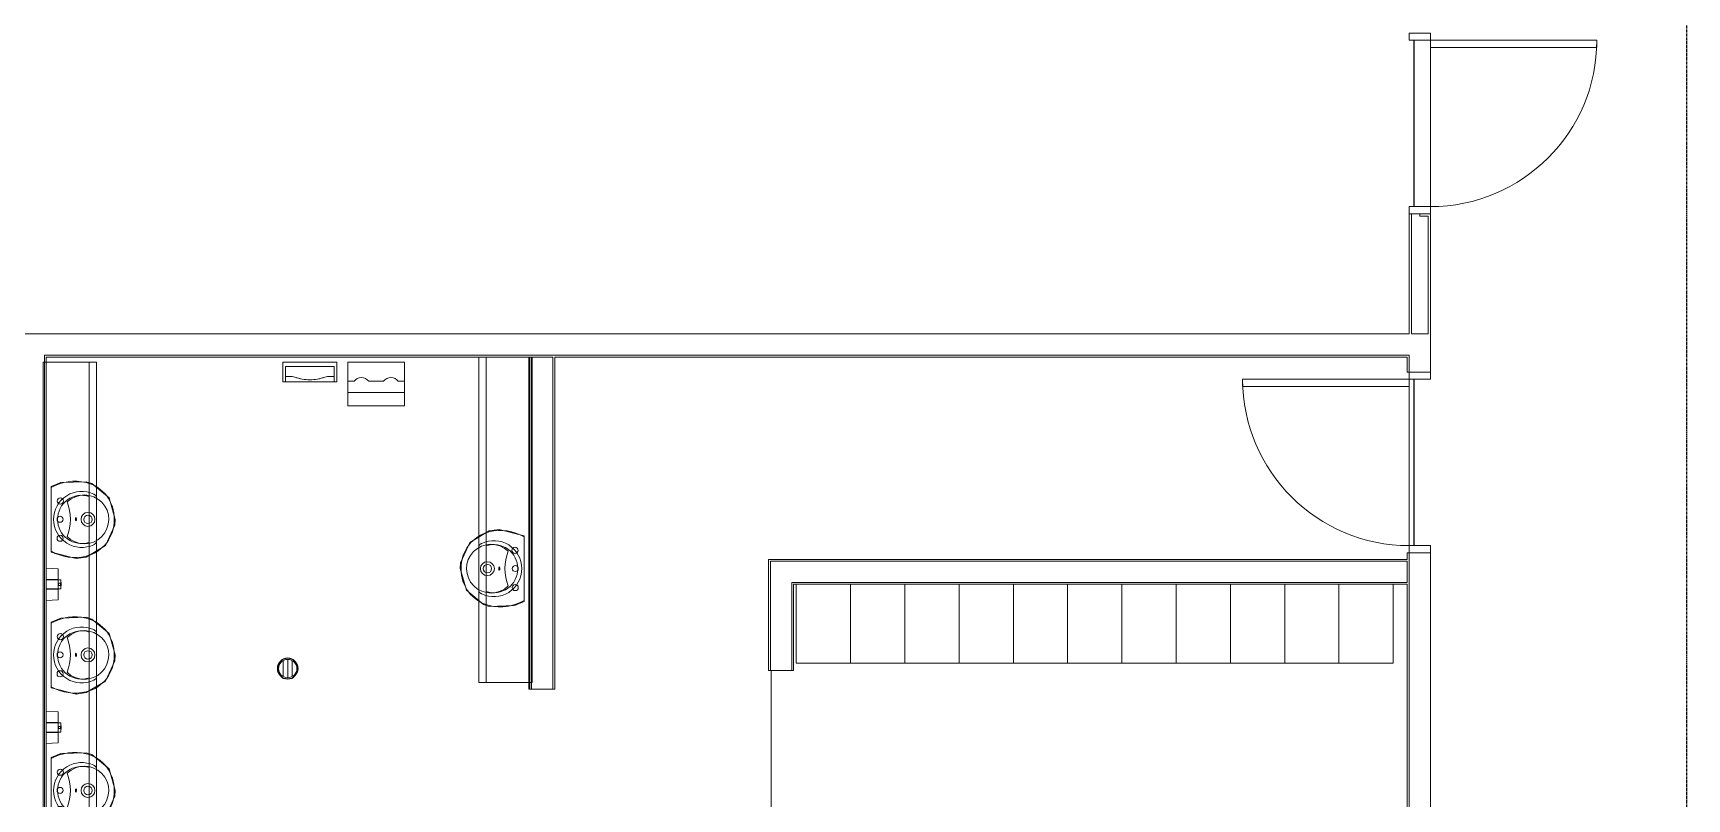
# Model space of a CAD drawing. Header units: millimetres. Extents: x -677815 to 476396, y -125373 to 39000.
# Drawn here: x 251845 to 260988, y 4534 to 8770 of the extents above; entities that cross this region are included whole.
import ezdxf

# ---------------------------------------------------------------- set-up
doc = ezdxf.new("R2010")
doc.units = ezdxf.units.MM
doc.linetypes.add('Xref building Toll$0$Grid Line', pattern=[22.225, 12.7, -3.175, 3.175, -3.175])
for name, color, linetype, lineweight in [('AM_BOR', 4, 'Continuous', 25), ('Xref building Toll$0$A-AREA', 32, 'Continuous', 18), ('Xref building Toll$0$A-DOOR', 31, 'Continuous', 9), ('Xref building Toll$0$A-DOOR-HDLN', 31, 'Continuous', 9), ('Xref building Toll$0$A-FLOR', 192, 'Continuous', 25), ('Xref building Toll$0$A-GENM', 13, 'Continuous', 9), ('Xref building Toll$0$A-WALL', 113, 'Continuous', 9), ('Xref building Toll$0$E-ELEC-EQPM', 71, 'Continuous', 9), ('Xref building Toll$0$I-FURN', 30, 'Continuous', 9), ('Xref building Toll$0$P-SANR-FIXT', 6, 'Continuous', 9), ('Xref building Toll$0$Q-CASE', 31, 'Continuous', 9)]:
    doc.layers.add(name, color=color, linetype=linetype, lineweight=lineweight)
doc.layers.add('Xref building Toll$0$S-GRID', color=8, linetype='Continuous')

# ---------------------------------------------------------------- blocks, each defined once
blk = doc.blocks.new('Xref building Toll$0$Toll Grids')
at = {"layer": 'Xref building Toll$0$S-GRID', "linetype": 'Xref building Toll$0$Grid Line'}
blk.add_line((260988, -125373.3), (260988, 36031.5), dxfattribs=at)
blk = doc.blocks.new('Xref building Toll$0$_SBA 1SWING SPDoor 01a - 920W x 2700H OD-2133376-MASTER GROUND FLOOR')
at = {"layer": 'Xref building Toll$0$A-DOOR'}
for p, q in [((-500, -59), (-500, 59)), ((-460, 59), (-500, 59)), ((-500, 59), (-500, 59)), ((-460, 59), (-500, 59)), ((-500, 59), (-500, -59)), ((-460, 59), (-460, 59)), ((-460, 59), (-460, -59)), ((-460, -59), (-460, 59)), ((460, 59), (500, 59)), ((460, -59), (460, 59)), ((460, 59), (460, 59)), ((500, 59), (460, 59)), ((460, 59), (460, -59)), ((500, 59), (500, -59)), ((500, 59), (500, 59)), ((500, -59), (500, 59)), ((-500, -59), (-500, -59)), ((-500, -59), (-460, -59)), ((-500, -59), (-460, -59)), ((-460, -59), (-460, -59)), ((420, -59), (420, -979)), ((460, -59), (420, -59)), ((460, -979), (460, -59)), ((500, -59), (460, -59)), ((460, -59), (460, -59)), ((460, -59), (500, -59)), ((500, -59), (500, -59)), ((460, -979), (420, -979))]:
    blk.add_line(p, q, dxfattribs=at)
blk.add_arc((460, -59), 920, 180, 270, dxfattribs=at)
at = {"layer": 'Xref building Toll$0$A-DOOR-HDLN'}
blk.add_line((-460, -59), (460, -59), dxfattribs=at)
blk = doc.blocks.new('Xref building Toll$0$_SBA 1SWING SPDoor 01a - 920W x 2700H AD-2133379-MASTER GROUND FLOOR')
at = {"layer": 'Xref building Toll$0$A-DOOR'}
for p, q in [((460, 979), (420, 979)), ((420, 59), (420, 979)), ((460, 979), (460, 59)), ((-500, 59), (-500, 59)), ((-500, 59), (-500, -59)), ((-500, 59), (-460, 59)), ((-500, 59), (-460, 59)), ((-500, -59), (-500, 59)), ((-460, -59), (-460, 59)), ((-460, 59), (-460, 59)), ((-460, 59), (-460, -59)), ((460, 59), (420, 59)), ((460, 59), (460, -59)), ((500, 59), (460, 59)), ((460, 59), (460, 59)), ((460, 59), (500, 59)), ((460, -59), (460, 59)), ((500, -59), (500, 59)), ((500, 59), (500, 59)), ((500, 59), (500, -59)), ((-460, -59), (-500, -59)), ((-500, -59), (-500, -59)), ((-460, -59), (-500, -59)), ((-460, -59), (-460, -59)), ((460, -59), (500, -59)), ((460, -59), (460, -59)), ((500, -59), (460, -59)), ((500, -59), (500, -59))]:
    blk.add_line(p, q, dxfattribs=at)
blk.add_arc((460, 59), 920, 90, 180, dxfattribs=at)
at = {"layer": 'Xref building Toll$0$A-DOOR-HDLN'}
blk.add_line((-460, 59), (460, 59), dxfattribs=at)
blk = doc.blocks.new('Xref building Toll$0$Basins w Vanity Unit _UK_ - Basins w Vanity Unit _UK_-935614-MASTER GROUND FLOOR')
at = {"layer": 'Xref building Toll$0$I-FURN'}
for p, q in [((156.4, 393.6), (156.4, 393.6)), ((906.4, 393.6), (906.4, 393.6)), ((1656.4, 393.6), (1656.4, 393.6)), ((31.9, 295), (-713.6, 295)), ((-713.6, 280), (-713.6, 295)), ((-713.6, 295), (-713.6, 295)), ((-713.6, 295), (-713.6, 255)), ((2356.4, 295), (-713.6, 295)), ((-713.6, 20), (-713.6, 280)), ((781.9, 295), (280.8, 295)), ((1531.9, 295), (1030.8, 295)), ((2356.4, 295), (1780.8, 295)), ((2356.4, 255), (2356.4, 295)), ((2356.4, 295), (2356.4, 295)), ((2356.4, 295), (2356.4, 280)), ((2356.4, 280), (2356.4, 20)), ((-713.6, 255), (-713.6, 255)), ((-713.6, 255), (-713.6, 0)), ((2356.4, 255), (-713.6, 255)), ((29.5, 255), (-713.6, 255)), ((779.5, 255), (283.2, 255)), ((1529.5, 255), (1033.2, 255)), ((2356.4, 255), (1783.2, 255)), ((2356.4, 0), (2356.4, 255)), ((2356.4, 255), (2356.4, 255)), ((-713.6, 0), (-713.6, 20)), ((-22.7, 45), (-25.6, 45)), ((-21.2, 45), (-20.2, 45)), ((-20.2, 45), (-20.2, 45)), ((332.9, 45), (332.9, 45)), ((332.9, 45), (333.9, 45)), ((338.3, 45), (335.5, 45)), ((727.3, 45), (724.4, 45)), ((728.8, 45), (729.8, 45)), ((729.8, 45), (729.8, 45)), ((1082.9, 45), (1082.9, 45)), ((1082.9, 45), (1083.9, 45)), ((1088.3, 45), (1085.5, 45)), ((1477.3, 45), (1474.4, 45)), ((1478.8, 45), (1479.8, 45)), ((1479.8, 45), (1479.8, 45)), ((1832.9, 45), (1832.9, 45)), ((1832.9, 45), (1833.9, 45)), ((1838.3, 45), (1835.5, 45)), ((2356.4, 20), (2356.4, 0)), ((-713.6, 0), (-713.6, 0)), ((-713.6, 0), (2356.4, 0)), ((-713.6, 0), (2356.4, 0)), ((2356.4, 0), (2356.4, 0))]:
    blk.add_line(p, q, dxfattribs=at)
at = {"layer": 'Xref building Toll$0$I-FURN', "flags": 128}
for points in [[(156.4, 398.4), (36.9, 364.8), (-42.3, 269.3), (-52, 239.2)], [(364.8, 239.2), (300.9, 345.7), (187.9, 396.9), (156.4, 398.4)], [(156.4, 395.8), (156.4, 397), (156.4, 398.3)], [(906.4, 398.4), (786.9, 364.8), (707.7, 269.3), (698, 239.2)], [(1114.8, 239.2), (1050.9, 345.7), (937.9, 396.9), (906.4, 398.4)], [(906.4, 395.8), (906.4, 397), (906.4, 398.3)], [(1656.4, 398.4), (1536.9, 364.8), (1457.7, 269.3), (1448, 239.2)], [(1864.8, 239.2), (1800.9, 345.7), (1687.9, 396.9), (1656.4, 398.4)], [(1656.4, 395.8), (1656.4, 397), (1656.4, 398.3)], [(-52, 239.2), (-48.1, 97.7), (-25.7, 45)], [(338.5, 45), (372.3, 182.5), (364.8, 239.2)], [(698, 239.2), (701.9, 97.7), (724.3, 45)], [(1088.5, 45), (1122.3, 182.5), (1114.8, 239.2)], [(1448, 239.2), (1451.9, 97.7), (1474.3, 45)], [(1838.5, 45), (1872.3, 182.5), (1864.8, 239.2)]]:
    blk.add_lwpolyline(points, dxfattribs=at)
at = {"layer": 'Xref building Toll$0$I-FURN'}
for centre, radius, start, end in [((150.5, 190.1), 203.5, 88.34422, 166.36495), ((150.5, 190.1), 203.5, 88.34422, 166.36495), ((162.2, 190.1), 203.5, 13.63505, 91.65578), ((162.2, 190.1), 203.5, 13.63505, 91.65578), ((900.5, 190.1), 203.5, 88.34422, 166.36495), ((900.5, 190.1), 203.5, 88.34422, 166.36495), ((912.2, 190.1), 203.5, 13.63505, 91.65578), ((912.2, 190.1), 203.5, 13.63505, 91.65578), ((1650.5, 190.1), 203.5, 88.34422, 166.36495), ((1650.5, 190.1), 203.5, 88.34422, 166.36495), ((1662.2, 190.1), 203.5, 13.63505, 91.65578), ((1662.2, 190.1), 203.5, 13.63505, 91.65578), ((156.4, 213.6), 155, 154.62112, 270), ((156.4, 213.6), 155, 270, 25.37888), ((906.4, 213.6), 155, 154.62112, 270), ((906.4, 213.6), 155, 270, 25.37888), ((1656.4, 213.6), 155, 154.62112, 270), ((1656.4, 213.6), 155, 270, 25.37888), ((209.7, 175.8), 264.4, 166.36495, 209.63505), ((209.7, 175.8), 264.4, 166.36495, 209.63505), ((156.4, 213.6), 133.4, 161.90831, 270), ((156.4, 213.6), 133.4, 270, 18.09169), ((103, 175.8), 264.4, 330.36495, 13.63505), ((103, 175.8), 264.4, 330.36495, 13.63505), ((959.7, 175.8), 264.4, 166.36495, 209.63505), ((959.7, 175.8), 264.4, 166.36495, 209.63505), ((906.4, 213.6), 133.4, 161.90831, 270), ((906.4, 213.6), 133.4, 270, 18.09169), ((853, 175.8), 264.4, 330.36495, 13.63505), ((853, 175.8), 264.4, 330.36495, 13.63505), ((1709.7, 175.8), 264.4, 166.36495, 209.63505), ((1709.7, 175.8), 264.4, 166.36495, 209.63505), ((1656.4, 213.6), 133.4, 161.90831, 270), ((1656.4, 213.6), 133.4, 270, 18.09169), ((1603, 175.8), 264.4, 330.36495, 13.63505), ((1603, 175.8), 264.4, 330.36495, 13.63505)]:
    blk.add_arc(centre, radius, start, end, dxfattribs=at)
for points, knots in [([(156.4, 398.3), (156.4, 398.4), (156.4, 398.5), (156.4, 397.7), (156.4, 396.5), (156.4, 395.3), (156.4, 394.7), (156.4, 394.4)], [-1, -1, -1, -1, -0.75, -0.5, -0.25, -0.125, 0, 0, 0, 0]), ([(156.4, 393.6), (156.4, 393.7), (156.4, 394.1), (156.4, 394.7), (156.4, 395.4), (156.4, 395.7), (156.4, 395.8)], [-1, -1, -1, -1, -0.833333, -0.666667, -0.333333, 0, 0, 0, 0]), ([(906.4, 398.3), (906.4, 398.4), (906.4, 398.5), (906.4, 397.7), (906.4, 396.5), (906.4, 395.3), (906.4, 394.7), (906.4, 394.4)], [-1, -1, -1, -1, -0.75, -0.5, -0.25, -0.125, 0, 0, 0, 0]), ([(906.4, 393.6), (906.4, 393.7), (906.4, 394.1), (906.4, 394.7), (906.4, 395.4), (906.4, 395.7), (906.4, 395.8)], [-1, -1, -1, -1, -0.833333, -0.666667, -0.333333, 0, 0, 0, 0]), ([(1656.4, 398.3), (1656.4, 398.4), (1656.4, 398.5), (1656.4, 397.7), (1656.4, 396.5), (1656.4, 395.3), (1656.4, 394.7), (1656.4, 394.4)], [-1, -1, -1, -1, -0.75, -0.5, -0.25, -0.125, 0, 0, 0, 0]), ([(1656.4, 393.6), (1656.4, 393.7), (1656.4, 394.1), (1656.4, 394.7), (1656.4, 395.4), (1656.4, 395.7), (1656.4, 395.8)], [-1, -1, -1, -1, -0.833333, -0.666667, -0.333333, 0, 0, 0, 0]), ([(16.3, 280), (16.9, 281.2), (18.2, 283.6), (20, 286.3), (21.5, 288.2), (22.7, 289.5), (23.9, 290.7), (25.1, 291.8), (26.3, 292.8), (27.5, 293.5), (28.6, 294.2), (30.2, 294.8), (31.2, 295), (31.9, 295)], [0, 0, 0, 0, 0.142857, 0.285714, 0.357143, 0.428571, 0.5, 0.571429, 0.642857, 0.714286, 0.785714, 0.857143, 1, 1, 1, 1]), ([(31.9, 295), (35, 295), (42, 295), (54.5, 295), (68.9, 295), (90, 295), (113.4, 295), (137.8, 295), (150.2, 295), (156.4, 295)], [0, 0, 0, 0, 0.125, 0.25, 0.375, 0.5, 0.75, 0.875, 1, 1, 1, 1]), ([(156.4, 295), (162.6, 295), (174.9, 295), (199.3, 295), (222.7, 295), (243.9, 295), (258.2, 295), (270.8, 295), (277.7, 295), (280.8, 295)], [0, 0, 0, 0, 0.125, 0.25, 0.5, 0.625, 0.75, 0.875, 1, 1, 1, 1]), ([(280.8, 295), (281.5, 295), (282.6, 294.8), (284.1, 294.2), (285.3, 293.5), (286.5, 292.8), (287.7, 291.8), (288.9, 290.7), (290, 289.5), (291.2, 288.2), (292.4, 286.8), (293.5, 285.2), (294.9, 283), (295.8, 281.2), (296.4, 280)], [0, 0, 0, 0, 0.142857, 0.214286, 0.285714, 0.357143, 0.428571, 0.5, 0.571429, 0.642857, 0.714286, 0.785714, 0.857143, 1, 1, 1, 1]), ([(766.3, 280), (766.9, 281.2), (768.2, 283.6), (770, 286.3), (771.5, 288.2), (772.7, 289.5), (773.9, 290.7), (775.1, 291.8), (776.3, 292.8), (777.5, 293.5), (778.6, 294.2), (780.2, 294.8), (781.2, 295), (781.9, 295)], [0, 0, 0, 0, 0.142857, 0.285714, 0.357143, 0.428571, 0.5, 0.571429, 0.642857, 0.714286, 0.785714, 0.857143, 1, 1, 1, 1]), ([(781.9, 295), (785, 295), (792, 295), (804.5, 295), (818.9, 295), (840, 295), (863.4, 295), (887.8, 295), (900.2, 295), (906.4, 295)], [0, 0, 0, 0, 0.125, 0.25, 0.375, 0.5, 0.75, 0.875, 1, 1, 1, 1]), ([(906.4, 295), (912.6, 295), (924.9, 295), (949.3, 295), (972.7, 295), (993.9, 295), (1008.2, 295), (1020.8, 295), (1027.7, 295), (1030.8, 295)], [0, 0, 0, 0, 0.125, 0.25, 0.5, 0.625, 0.75, 0.875, 1, 1, 1, 1]), ([(1030.8, 295), (1031.5, 295), (1032.6, 294.8), (1034.1, 294.2), (1035.3, 293.5), (1036.5, 292.8), (1037.7, 291.8), (1038.9, 290.7), (1040, 289.5), (1041.2, 288.2), (1042.4, 286.8), (1043.5, 285.2), (1044.9, 283), (1045.8, 281.2), (1046.4, 280)], [0, 0, 0, 0, 0.142857, 0.214286, 0.285714, 0.357143, 0.428571, 0.5, 0.571429, 0.642857, 0.714286, 0.785714, 0.857143, 1, 1, 1, 1]), ([(1516.3, 280), (1516.9, 281.2), (1518.2, 283.6), (1520, 286.3), (1521.5, 288.2), (1522.7, 289.5), (1523.9, 290.7), (1525.1, 291.8), (1526.3, 292.8), (1527.5, 293.5), (1528.6, 294.2), (1530.2, 294.8), (1531.2, 295), (1531.9, 295)], [0, 0, 0, 0, 0.142857, 0.285714, 0.357143, 0.428571, 0.5, 0.571429, 0.642857, 0.714286, 0.785714, 0.857143, 1, 1, 1, 1]), ([(1531.9, 295), (1535, 295), (1542, 295), (1554.5, 295), (1568.9, 295), (1590, 295), (1613.4, 295), (1637.8, 295), (1650.2, 295), (1656.4, 295)], [0, 0, 0, 0, 0.125, 0.25, 0.375, 0.5, 0.75, 0.875, 1, 1, 1, 1]), ([(1656.4, 295), (1662.6, 295), (1674.9, 295), (1699.3, 295), (1722.7, 295), (1743.9, 295), (1758.2, 295), (1770.8, 295), (1777.7, 295), (1780.8, 295)], [0, 0, 0, 0, 0.125, 0.25, 0.5, 0.625, 0.75, 0.875, 1, 1, 1, 1]), ([(1780.8, 295), (1781.5, 295), (1782.6, 294.8), (1784.1, 294.2), (1785.3, 293.5), (1786.5, 292.8), (1787.7, 291.8), (1788.9, 290.7), (1790, 289.5), (1791.2, 288.2), (1792.4, 286.8), (1793.5, 285.2), (1794.9, 283), (1795.8, 281.2), (1796.4, 280)], [0, 0, 0, 0, 0.142857, 0.214286, 0.285714, 0.357143, 0.428571, 0.5, 0.571429, 0.642857, 0.714286, 0.785714, 0.857143, 1, 1, 1, 1]), ([(29.5, 255), (32.8, 255), (39.6, 255), (54.8, 255), (73.5, 255), (95.7, 255), (115.5, 255), (136.1, 255), (149.6, 255), (156.4, 255)], [-1, -1, -1, -1, -0.892857, -0.785714, -0.571429, -0.428571, -0.285714, -0.142857, 0, 0, 0, 0]), ([(156.4, 255), (161.4, 255), (169, 255), (179.2, 255), (186.9, 255), (194.6, 255), (204.6, 255), (218.7, 255), (236, 255), (253.6, 255), (269.6, 255), (278.9, 255), (283.2, 255)], [-1, -1, -1, -1, -0.892857, -0.839286, -0.785714, -0.732143, -0.678571, -0.571429, -0.428571, -0.285714, -0.142857, 0, 0, 0, 0]), ([(779.5, 255), (782.8, 255), (789.6, 255), (804.8, 255), (823.5, 255), (845.7, 255), (865.5, 255), (886.1, 255), (899.6, 255), (906.4, 255)], [-1, -1, -1, -1, -0.892857, -0.785714, -0.571429, -0.428571, -0.285714, -0.142857, 0, 0, 0, 0]), ([(906.4, 255), (911.4, 255), (919, 255), (929.2, 255), (936.9, 255), (944.6, 255), (954.6, 255), (968.7, 255), (986, 255), (1003.6, 255), (1019.6, 255), (1028.9, 255), (1033.2, 255)], [-1, -1, -1, -1, -0.892857, -0.839286, -0.785714, -0.732143, -0.678571, -0.571429, -0.428571, -0.285714, -0.142857, 0, 0, 0, 0]), ([(1529.5, 255), (1532.8, 255), (1539.6, 255), (1554.8, 255), (1573.5, 255), (1595.7, 255), (1615.5, 255), (1636.1, 255), (1649.6, 255), (1656.4, 255)], [-1, -1, -1, -1, -0.892857, -0.785714, -0.571429, -0.428571, -0.285714, -0.142857, 0, 0, 0, 0]), ([(1656.4, 255), (1661.4, 255), (1669, 255), (1679.2, 255), (1686.9, 255), (1694.6, 255), (1704.6, 255), (1718.7, 255), (1736, 255), (1753.6, 255), (1769.6, 255), (1778.9, 255), (1783.2, 255)], [-1, -1, -1, -1, -0.892857, -0.839286, -0.785714, -0.732143, -0.678571, -0.571429, -0.428571, -0.285714, -0.142857, 0, 0, 0, 0]), ([(-25.6, 45), (-25.7, 45), (-25.8, 45), (-25.7, 45), (-25.5, 45), (-25.2, 45), (-24.7, 45), (-23.9, 45), (-22.8, 45), (-21.8, 45), (-21.2, 45)], [-1, -1, -1, -1, -0.875, -0.75, -0.6875, -0.625, -0.5, -0.375, -0.25, 0, 0, 0, 0]), ([(-20.2, 45), (-20.5, 45), (-21.1, 45), (-21.7, 45), (-22.2, 45), (-22.5, 45), (-22.7, 45), (-22.7, 45)], [-1, -1, -1, -1, -0.666667, -0.5, -0.333333, -0.166667, 0, 0, 0, 0]), ([(335.5, 45), (335.4, 45), (335.3, 45), (334.9, 45), (334.5, 45), (333.8, 45), (333.3, 45), (332.9, 45)], [-1, -1, -1, -1, -0.833333, -0.666667, -0.5, -0.333333, 0, 0, 0, 0]), ([(333.9, 45), (334.5, 45), (335.5, 45), (336.7, 45), (337.4, 45), (337.9, 45), (338.2, 45), (338.4, 45), (338.5, 45), (338.4, 45), (338.3, 45)], [-1, -1, -1, -1, -0.75, -0.625, -0.5, -0.375, -0.3125, -0.25, -0.125, 0, 0, 0, 0]), ([(724.4, 45), (724.3, 45), (724.2, 45), (724.3, 45), (724.5, 45), (724.8, 45), (725.3, 45), (726.1, 45), (727.2, 45), (728.2, 45), (728.8, 45)], [-1, -1, -1, -1, -0.875, -0.75, -0.6875, -0.625, -0.5, -0.375, -0.25, 0, 0, 0, 0]), ([(729.8, 45), (729.5, 45), (728.9, 45), (728.3, 45), (727.8, 45), (727.5, 45), (727.3, 45), (727.3, 45)], [-1, -1, -1, -1, -0.666667, -0.5, -0.333333, -0.166667, 0, 0, 0, 0]), ([(1085.5, 45), (1085.4, 45), (1085.3, 45), (1084.9, 45), (1084.5, 45), (1083.8, 45), (1083.3, 45), (1082.9, 45)], [-1, -1, -1, -1, -0.833333, -0.666667, -0.5, -0.333333, 0, 0, 0, 0]), ([(1083.9, 45), (1084.5, 45), (1085.5, 45), (1086.7, 45), (1087.4, 45), (1087.9, 45), (1088.2, 45), (1088.4, 45), (1088.5, 45), (1088.4, 45), (1088.3, 45)], [-1, -1, -1, -1, -0.75, -0.625, -0.5, -0.375, -0.3125, -0.25, -0.125, 0, 0, 0, 0]), ([(1474.4, 45), (1474.3, 45), (1474.2, 45), (1474.3, 45), (1474.5, 45), (1474.8, 45), (1475.3, 45), (1476.1, 45), (1477.2, 45), (1478.2, 45), (1478.8, 45)], [-1, -1, -1, -1, -0.875, -0.75, -0.6875, -0.625, -0.5, -0.375, -0.25, 0, 0, 0, 0]), ([(1479.8, 45), (1479.5, 45), (1478.9, 45), (1478.3, 45), (1477.8, 45), (1477.5, 45), (1477.3, 45), (1477.3, 45)], [-1, -1, -1, -1, -0.666667, -0.5, -0.333333, -0.166667, 0, 0, 0, 0]), ([(1835.5, 45), (1835.4, 45), (1835.3, 45), (1834.9, 45), (1834.5, 45), (1833.8, 45), (1833.3, 45), (1832.9, 45)], [-1, -1, -1, -1, -0.833333, -0.666667, -0.5, -0.333333, 0, 0, 0, 0]), ([(1833.9, 45), (1834.5, 45), (1835.5, 45), (1836.7, 45), (1837.4, 45), (1837.9, 45), (1838.2, 45), (1838.4, 45), (1838.5, 45), (1838.4, 45), (1838.3, 45)], [-1, -1, -1, -1, -0.75, -0.625, -0.5, -0.375, -0.3125, -0.25, -0.125, 0, 0, 0, 0])]:
    blk.add_open_spline(points, degree=3, knots=knots, dxfattribs=at)
at = {"layer": 'Xref building Toll$0$P-SANR-FIXT'}
for p, q in [((338.4, 45), (-22.7, 45)), ((1088.4, 45), (727.3, 45)), ((1838.4, 45), (1477.3, 45))]:
    blk.add_line(p, q, dxfattribs=at)
for centre, radius, start, end in [((156.4, 228.6), 135, 314.94439, 224.53709), ((156.4, 248.6), 38.6, 0, 180), ((906.4, 228.6), 135, 314.94439, 224.53709), ((906.4, 248.6), 38.6, 0, 180), ((1656.4, 228.6), 135, 314.94439, 224.53709), ((1656.4, 248.6), 38.6, 0, 180), ((156.4, 248.6), 38.6, 180, 0), ((156.4, 248.6), 23.5, 0, 180), ((156.4, 248.6), 23.5, 180, 0), ((906.4, 248.6), 38.6, 180, 0), ((906.4, 248.6), 23.5, 0, 180), ((906.4, 248.6), 23.5, 180, 0), ((1656.4, 248.6), 38.6, 180, 0), ((1656.4, 248.6), 23.5, 0, 180), ((1656.4, 248.6), 23.5, 180, 0), ((55.1, 95.7), 17, 0, 180), ((55.1, 95.7), 17, 180, 0), ((154.8, -115.3), 266.6, 68.68012, 110.80136), ((155.6, 94.2), 16.8, 90, 270), ((155.6, 94.2), 16.8, 270, 90), ((260.7, 94.7), 17, 0, 180), ((260.7, 94.7), 17, 180, 0), ((805.1, 95.7), 17, 0, 180), ((805.1, 95.7), 17, 180, 0), ((904.8, -115.3), 266.6, 68.68012, 110.80136), ((905.6, 94.2), 16.8, 90, 270), ((905.6, 94.2), 16.8, 270, 90), ((1010.7, 94.7), 17, 0, 180), ((1010.7, 94.7), 17, 180, 0), ((1555.1, 95.7), 17, 0, 180), ((1555.1, 95.7), 17, 180, 0), ((1654.8, -115.3), 266.6, 68.68012, 110.80136), ((1655.6, 94.2), 16.8, 90, 270), ((1655.6, 94.2), 16.8, 270, 90), ((1760.7, 94.7), 17, 0, 180), ((1760.7, 94.7), 17, 180, 0)]:
    blk.add_arc(centre, radius, start, end, dxfattribs=at)
for centre, start_param, end_param in [((155.9, 182.4), 0, 3.141593), ((905.9, 182.4), 0, 3.141593), ((1655.9, 182.4), 0, 3.141593), ((155.9, 182.4), 3.141593, 6.283185), ((905.9, 182.4), 3.141593, 6.283185), ((1655.9, 182.4), 3.141593, 6.283185)]:
    blk.add_ellipse(centre, major_axis=(9.08, 0), ratio=0.332108, start_param=start_param, end_param=end_param, dxfattribs=at)
blk = doc.blocks.new('Xref building Toll$0$Basins w Vanity single basin_ - Basins w Vanity single basin_-2175035-MASTER GROUND FLOOR')
at = {"layer": 'Xref building Toll$0$I-FURN'}
for p, q in [((-713.6, 0), (-713.6, 0)), ((-713.6, 0), (-713.6, -255)), ((-713.6, -20), (-713.6, 0)), ((1086.4, 0), (-713.6, 0)), ((-713.6, 0), (1086.4, 0)), ((1086.4, 0), (1086.4, -20)), ((1086.4, -255), (1086.4, 0)), ((1086.4, 0), (1086.4, 0)), ((-713.6, -280), (-713.6, -20)), ((274.5, -45), (277.4, -45)), ((280, -45), (279, -45)), ((280, -45), (280, -45)), ((633, -45), (633, -45)), ((634, -45), (633, -45)), ((635.6, -45), (638.4, -45)), ((1086.4, -20), (1086.4, -280)), ((-713.6, -255), (-713.6, -255)), ((-713.6, -255), (-713.6, -295)), ((-713.6, -255), (1086.4, -255)), ((-713.6, -255), (329.7, -255)), ((583.3, -255), (1086.4, -255)), ((1086.4, -295), (1086.4, -255)), ((1086.4, -255), (1086.4, -255)), ((-713.6, -295), (-713.6, -280)), ((-713.6, -295), (332, -295)), ((-713.6, -295), (-713.6, -295)), ((-713.6, -295), (1086.4, -295)), ((581, -295), (1086.4, -295)), ((1086.4, -280), (1086.4, -295)), ((1086.4, -295), (1086.4, -295)), ((456.5, -393.6), (456.5, -393.6))]:
    blk.add_line(p, q, dxfattribs=at)
at = {"layer": 'Xref building Toll$0$I-FURN', "flags": 128}
for points in [[(274.4, -45), (240.6, -182.5), (248.1, -239.2)], [(664.9, -239.2), (660.9, -97.7), (638.6, -45)], [(248.1, -239.2), (311.9, -345.7), (425, -396.9), (456.5, -398.4)], [(456.5, -398.4), (576, -364.8), (655.1, -269.3), (664.9, -239.2)], [(456.5, -398.3), (456.5, -397), (456.5, -395.8)]]:
    blk.add_lwpolyline(points, dxfattribs=at)
at = {"layer": 'Xref building Toll$0$I-FURN'}
for centre, radius, start, end in [((509.8, -175.8), 264.4, 150.36495, 193.63505), ((509.8, -175.8), 264.4, 150.36495, 193.63505), ((456.5, -213.6), 155, 90, 205.37888), ((456.5, -213.6), 133.4, 90, 198.09169), ((456.5, -213.6), 155, 334.62112, 90), ((456.5, -213.6), 133.4, 341.90831, 90), ((403.2, -175.8), 264.4, 346.36495, 29.63505), ((403.2, -175.8), 264.4, 346.36495, 29.63505), ((450.6, -190.1), 203.5, 193.63505, 271.65578), ((450.6, -190.1), 203.5, 193.63505, 271.65578), ((462.4, -190.1), 203.5, 268.34422, 346.36495), ((462.4, -190.1), 203.5, 268.34422, 346.36495)]:
    blk.add_arc(centre, radius, start, end, dxfattribs=at)
for points, knots in [([(279, -45), (278.3, -45), (277.4, -45), (276.2, -45), (275.4, -45), (274.9, -45), (274.7, -45), (274.4, -45), (274.3, -45), (274.5, -45), (274.5, -45)], [-1, -1, -1, -1, -0.75, -0.625, -0.5, -0.375, -0.3125, -0.25, -0.125, 0, 0, 0, 0]), ([(277.4, -45), (277.5, -45), (277.6, -45), (278, -45), (278.4, -45), (279, -45), (279.6, -45), (280, -45)], [-1, -1, -1, -1, -0.833333, -0.666667, -0.5, -0.333333, 0, 0, 0, 0]), ([(633, -45), (633.4, -45), (633.9, -45), (634.6, -45), (635, -45), (635.4, -45), (635.5, -45), (635.6, -45)], [-1, -1, -1, -1, -0.666667, -0.5, -0.333333, -0.166667, 0, 0, 0, 0]), ([(638.4, -45), (638.5, -45), (638.6, -45), (638.6, -45), (638.3, -45), (638.1, -45), (637.6, -45), (636.8, -45), (635.6, -45), (634.7, -45), (634, -45)], [-1, -1, -1, -1, -0.875, -0.75, -0.6875, -0.625, -0.5, -0.375, -0.25, 0, 0, 0, 0]), ([(329.7, -255), (334, -255), (343.2, -255), (359.2, -255), (376.8, -255), (394.2, -255), (408.2, -255), (418.3, -255), (426, -255), (433.7, -255), (443.8, -255), (451.4, -255), (456.5, -255)], [0, 0, 0, 0, 0.142857, 0.285714, 0.428571, 0.571429, 0.678571, 0.732143, 0.785714, 0.839286, 0.892857, 1, 1, 1, 1]), ([(456.5, -255), (463.3, -255), (476.8, -255), (497.3, -255), (517.2, -255), (539.3, -255), (558.1, -255), (573.3, -255), (580.1, -255), (583.3, -255)], [0, 0, 0, 0, 0.142857, 0.285714, 0.428571, 0.571429, 0.785714, 0.892857, 1, 1, 1, 1]), ([(332, -295), (331.4, -295), (330.3, -294.8), (328.8, -294.2), (327.6, -293.5), (326.4, -292.8), (325.2, -291.8), (324, -290.7), (322.8, -289.5), (321.7, -288.2), (320.5, -286.8), (319.4, -285.2), (318, -283), (317.1, -281.2), (316.5, -280)], [0, 0, 0, 0, 0.142857, 0.214286, 0.285714, 0.357143, 0.428571, 0.5, 0.571429, 0.642857, 0.714286, 0.785714, 0.857143, 1, 1, 1, 1]), ([(456.5, -295), (450.3, -295), (438, -295), (413.6, -295), (390.1, -295), (369, -295), (354.7, -295), (342.1, -295), (335.2, -295), (332, -295)], [0, 0, 0, 0, 0.125, 0.25, 0.5, 0.625, 0.75, 0.875, 1, 1, 1, 1]), ([(581, -295), (577.8, -295), (570.9, -295), (558.3, -295), (544, -295), (522.9, -295), (499.4, -295), (475, -295), (462.7, -295), (456.5, -295)], [0, 0, 0, 0, 0.125, 0.25, 0.375, 0.5, 0.75, 0.875, 1, 1, 1, 1]), ([(596.5, -280), (595.9, -281.2), (594.7, -283.6), (592.9, -286.3), (591.3, -288.2), (590.2, -289.5), (589, -290.7), (587.8, -291.8), (586.6, -292.8), (585.4, -293.5), (584.2, -294.2), (582.7, -294.8), (581.6, -295), (581, -295)], [0, 0, 0, 0, 0.142857, 0.285714, 0.357143, 0.428571, 0.5, 0.571429, 0.642857, 0.714286, 0.785714, 0.857143, 1, 1, 1, 1]), ([(456.5, -395.8), (456.5, -395.7), (456.5, -395.4), (456.5, -394.7), (456.5, -394.1), (456.5, -393.7), (456.5, -393.6)], [-1, -1, -1, -1, -0.666667, -0.333333, -0.166667, 0, 0, 0, 0])]:
    blk.add_open_spline(points, degree=3, knots=knots, dxfattribs=at)
blk.add_open_spline([(456.5, -394.4), (456.5, -395), (456.5, -396.3), (456.5, -397.7), (456.5, -398.5), (456.5, -398.4), (456.5, -398.3)], degree=3, dxfattribs=at)
at = {"layer": 'Xref building Toll$0$P-SANR-FIXT'}
blk.add_line((638.6, -45), (277.4, -45), dxfattribs=at)
for centre, radius, start, end in [((355.2, -95.7), 17, 0, 180), ((455.7, -94.2), 16.8, 90, 270), ((455.7, -94.2), 16.8, 270, 90), ((560.8, -94.7), 17, 0, 180), ((456.5, -228.6), 135, 135.46291, 45.05561), ((355.2, -95.7), 17, 180, 360), ((454.9, 115.3), 266.6, 249.19864, 291.31988), ((560.8, -94.7), 17, 180, 360), ((456.5, -248.6), 38.6, 360, 180), ((456.5, -248.6), 38.6, 180, 360), ((456.5, -248.6), 23.5, 360, 180), ((456.5, -248.6), 23.5, 180, 360)]:
    blk.add_arc(centre, radius, start, end, dxfattribs=at)
for start_param, end_param in [(0, 3.141593), (3.141593, 6.283185)]:
    blk.add_ellipse((456, -182.4), major_axis=(9.08, 0), ratio=0.332108, start_param=start_param, end_param=end_param, dxfattribs=at)
blk = doc.blocks.new('Xref building Toll$0$LOK_Locker 2Tier 01 - LOK_Locker 2Tier 01-V14-MASTER GROUND FLOOR')
at = {"layer": 'Xref building Toll$0$Q-CASE'}
for p, q in [((-150, 211), (-150, -225)), ((-150, -225), (-150, 211)), ((150, -225), (150, 211)), ((150, 211), (150, -225)), ((-150, -225), (150, -225)), ((150, -225), (-150, -225))]:
    blk.add_line(p, q, dxfattribs=at)
blk = doc.blocks.new('Xref building Toll$0$Surface_Mounted_Soap_Dispenser_14148 - Surface_Mounted_Soap_Dispenser_14148-2126243-MASTER GROUND FLOOR')
at = {"layer": 'Xref building Toll$0$A-GENM'}
for p, q in [((-85.725, 129.0875), (-88.9, 64)), ((-79.375, 129.0875), (-85.725, 129.0875)), ((-85.725, 129.0875), (-85.725, 129.0875)), ((-85.725, 129.0875), (-79.375, 129.0875)), ((-79.375, 129.0875), (79.375, 129.0875)), ((79.375, 129.0875), (-79.375, 129.0875)), ((-26.9875, 129.0875), (-26.9875, 64)), ((-22.225, 129.0875), (-26.9875, 129.0875)), ((-26.9875, 129.0875), (-26.9875, 129.0875)), ((-26.9875, 129.0875), (-22.225, 129.0875)), ((-25.4, 144.9625), (-25.4, 64)), ((-22.225, 144.9625), (-25.4, 144.9625)), ((-25.4, 144.9625), (-25.4, 144.9625)), ((-25.4, 144.9625), (-22.225, 144.9625)), ((-25.4, 129.0875), (-25.4, 64)), ((-22.225, 129.0875), (-25.4, 129.0875)), ((-25.4, 129.0875), (-25.4, 129.0875)), ((-25.4, 129.0875), (-22.225, 129.0875)), ((22.225, 144.9625), (-22.225, 144.9625)), ((-22.225, 144.9625), (22.225, 144.9625)), ((22.225, 129.0875), (-22.225, 129.0875)), ((-22.225, 129.0875), (22.225, 129.0875)), ((22.225, 129.0875), (-22.225, 129.0875)), ((-22.225, 129.0875), (22.225, 129.0875)), ((-9.525, 146.55), (-9.525, 144.9625)), ((-9.525, 146.55), (9.525, 146.55)), ((9.525, 146.55), (-9.525, 146.55)), ((-9.525, 144.9625), (9.525, 144.9625)), ((9.525, 144.9625), (-9.525, 144.9625)), ((-6.35, 143.375), (6.35, 143.375)), ((6.35, 143.375), (-6.35, 143.375)), ((-6.35, 143.375), (-6.35, 143.375)), ((-6.35, 130.675), (-6.35, 143.375)), ((-6.35, 143.375), (-6.35, 130.675)), ((-6.35, 130.675), (-6.35, 130.675)), ((-6.35, 130.675), (6.35, 130.675)), ((6.35, 130.675), (-6.35, 130.675)), ((6.35, 143.375), (6.35, 143.375)), ((6.35, 143.375), (6.35, 130.675)), ((6.35, 143.375), (6.35, 130.675)), ((6.35, 130.675), (6.35, 130.675)), ((9.525, 144.9625), (9.525, 146.55)), ((25.4, 144.9625), (22.225, 144.9625)), ((22.225, 144.9625), (25.4, 144.9625)), ((25.4, 129.0875), (22.225, 129.0875)), ((22.225, 129.0875), (25.4, 129.0875)), ((26.9875, 129.0875), (22.225, 129.0875)), ((22.225, 129.0875), (26.9875, 129.0875)), ((25.4, 64), (25.4, 144.9625)), ((25.4, 144.9625), (25.4, 144.9625)), ((25.4, 64), (25.4, 129.0875)), ((25.4, 129.0875), (25.4, 129.0875)), ((26.9875, 64), (26.9875, 129.0875)), ((26.9875, 129.0875), (26.9875, 129.0875)), ((79.375, 129.0875), (85.725, 129.0875)), ((85.725, 129.0875), (79.375, 129.0875)), ((88.9, 64), (85.725, 129.0875)), ((85.725, 129.0875), (85.725, 129.0875)), ((-88.9, 64), (-79.375, 64)), ((-88.9, 64), (-88.9, 64)), ((-79.375, 64), (-88.9, 64)), ((79.375, 64), (-79.375, 64)), ((-79.375, 64), (79.375, 64)), ((-22.225, 64), (-26.9875, 64)), ((-26.9875, 64), (-26.9875, 64)), ((-26.9875, 64), (-22.225, 64)), ((-22.225, 64), (-25.4, 64)), ((-25.4, 64), (-25.4, 64)), ((-25.4, 64), (-22.225, 64)), ((-22.225, 64), (-25.4, 64)), ((-25.4, 64), (-25.4, 64)), ((-25.4, 64), (-22.225, 64)), ((22.225, 64), (-22.225, 64)), ((-22.225, 64), (22.225, 64)), ((22.225, 64), (-22.225, 64)), ((-22.225, 64), (22.225, 64)), ((22.225, 64), (-22.225, 64)), ((-22.225, 64), (22.225, 64)), ((25.4, 64), (22.225, 64)), ((22.225, 64), (25.4, 64)), ((25.4, 64), (22.225, 64)), ((22.225, 64), (25.4, 64)), ((26.9875, 64), (22.225, 64)), ((22.225, 64), (26.9875, 64)), ((25.4, 64), (25.4, 64)), ((25.4, 64), (25.4, 64)), ((26.9875, 64), (26.9875, 64)), ((88.9, 64), (79.375, 64)), ((79.375, 64), (88.9, 64)), ((88.9, 64), (88.9, 64))]:
    blk.add_line(p, q, dxfattribs=at)
blk = doc.blocks.new('Xref building Toll$0$HDR_Handryer 01 - Standard-V245-MASTER GROUND FLOOR')
at = {"layer": 'Xref building Toll$0$E-ELEC-EQPM'}
for p, q in [((123.6, 236), (-190.7, 236)), ((-190.7, 236), (-190.7, 129.8)), ((123.6, 129.8), (123.6, 236)), ((-155.7, 129.8), (-190.7, 129.8)), ((-190.7, 129.8), (-190.7, 68.1)), ((-190.7, 129.8), (-155.7, 129.8)), ((7.2, 129.8), (-74.2, 129.8)), ((-74.2, 129.8), (7.2, 129.8)), ((123.6, 129.8), (88.6, 129.8)), ((88.6, 129.8), (123.6, 129.8)), ((123.6, 68.1), (123.6, 129.8)), ((-190.7, 68.1), (-190.7, -5.2)), ((123.6, 68.1), (-190.7, 68.1)), ((-190.7, 68.1), (123.6, 68.1)), ((123.6, -5.2), (123.6, 68.1)), ((-190.7, -5.2), (123.6, -5.2))]:
    blk.add_line(p, q, dxfattribs=at)
for centre in [(-115, 99.4), (-115, 99.4), (47.9, 99.4), (47.9, 99.4)]:
    blk.add_arc(centre, 50.8, 36.73814, 143.26186, dxfattribs=at)
blk = doc.blocks.new('Xref building Toll$0$PTD_Papertowel Dispenser 01 - Standard-1098342-MASTER GROUND FLOOR')
at = {"layer": 'Xref building Toll$0$A-GENM'}
for p, q in [((116.5, 236), (-183.5, 236)), ((-183.5, 236), (-183.5, 126)), ((-183.5, 126), (-183.5, 236)), ((-183.5, 236), (116.5, 236)), ((-183.5, 236), (-183.5, 236)), ((-168.5, 211), (-168.5, 211)), ((-168.5, 126), (-168.5, 211)), ((-168.5, 211), (101.5, 211)), ((101.5, 211), (-168.5, 211)), ((-168.5, 211), (-168.5, 156)), ((101.5, 126), (101.5, 211)), ((101.5, 211), (101.5, 211)), ((101.5, 156), (101.5, 211)), ((116.5, 126), (116.5, 236)), ((116.5, 236), (116.5, 126)), ((116.5, 236), (116.5, 236)), ((-183.5, 126), (116.5, 126)), ((116.5, 126), (-183.5, 126)), ((-183.5, 126), (-183.5, 126)), ((-168.5, 126), (-168.5, 156)), ((-168.5, 156), (-131.9, 156)), ((-131.9, 156), (-168.5, 156)), ((-168.5, 156), (-168.5, 156)), ((-168.5, 126), (101.5, 126)), ((101.5, 126), (-168.5, 126)), ((-168.5, 126), (-168.5, 126)), ((-33.5, 138.5), (-33.5, 138.5)), ((64.8, 156), (101.5, 156)), ((101.5, 156), (64.8, 156)), ((101.5, 156), (101.5, 126)), ((101.5, 156), (101.5, 156)), ((101.5, 126), (101.5, 126)), ((116.5, 126), (116.5, 126))]:
    blk.add_line(p, q, dxfattribs=at)
at = {"layer": 'Xref building Toll$0$A-GENM', "flags": 128}
for points in [[(-131.9, 156), (-124, 155.3), (-116.4, 153.1)], [(-116.4, 153.1), (-75.7, 141.8), (-33.5, 138.5)], [(-33.5, 138.5), (8.6, 141.8), (49.4, 153.1)], [(49.4, 153.1), (57, 155.3), (64.8, 156)]]:
    blk.add_lwpolyline(points, dxfattribs=at)
at = {"layer": 'Xref building Toll$0$A-GENM'}
for centre, radius, start, end in [((-131.9, 112.8), 43.2, 69.03282, 90), ((-37.2, 359.9), 221.5, 249.03282, 270.94684), ((-29.9, 359.9), 221.5, 269.05316, 290.96718), ((64.8, 112.8), 43.2, 90, 110.96718)]:
    blk.add_arc(centre, radius, start, end, dxfattribs=at)
blk = doc.blocks.new('Xref building Toll$0$Floor_Drain_-_Small_3955 - 4_ Diameter-2174406-MASTER GROUND FLOOR')
at = {"layer": 'Xref building Toll$0$P-SANR-FIXT'}
for p, q in [((-25.4, 44), (-25.4, -44)), ((0, 50.8), (0, -50.8)), ((25.4, 44), (25.4, -44))]:
    blk.add_line(p, q, dxfattribs=at)
for start, end in [(360, 180), (180, 360)]:
    blk.add_arc((0, 0), 50.8, start, end, dxfattribs=at)
blk = doc.blocks.new('Xref building Toll$0$building block 28092016')
at = {"layer": 'Xref building Toll$0$A-AREA'}
blk.add_line((978474.6, -666254.5), (978474.6, -667099.5), dxfattribs=at)
at = {"layer": 'Xref building Toll$0$A-FLOR'}
for p, q in [((982029.6, -663689.5), (982029.6, -662769.5)), ((982029.6, -665564.5), (982029.6, -664644.5))]:
    blk.add_line(p, q, dxfattribs=at)
for start, end in [(0, 180), (180, 0)]:
    blk.add_arc((975802.1, -666244.5), 57.1, start, end, dxfattribs=at)
at = {"layer": 'Xref building Toll$0$A-WALL', "lineweight": 18}
for p, q in [((982001.6, -663729.5), (982001.6, -664394)), ((982119.6, -663729.5), (982001.6, -663729.5)), ((982119.6, -664604.5), (982119.6, -663729.5)), ((982001.6, -664394), (974339.6, -664394)), ((974467.6, -667605.5), (974467.6, -664522)), ((974467.6, -664522), (977140.6, -664522)), ((977140.6, -664522), (977140.6, -666359.5)), ((977278.6, -664522), (981991.6, -664522)), ((977278.6, -666359.5), (977278.6, -664522)), ((981991.6, -664522), (981991.6, -664604.5)), ((981991.6, -664604.5), (982119.6, -664604.5)), ((981991.6, -665604.5), (981991.6, -665640.5)), ((982119.6, -665604.5), (981991.6, -665604.5)), ((982119.6, -668689.5), (982119.6, -665604.5)), ((978460.6, -665640.5), (978460.6, -666254.5)), ((981991.6, -665640.5), (978460.6, -665640.5)), ((978598.6, -666254.5), (978598.6, -665778.5)), ((978598.6, -665778.5), (981991.6, -665778.5)), ((981991.6, -665778.5), (981991.6, -668544.5)), ((978460.6, -666254.5), (978598.6, -666254.5)), ((977140.6, -666359.5), (977278.6, -666359.5))]:
    blk.add_line(p, q, dxfattribs=at)
at = {"layer": 'Xref building Toll$0$A-WALL'}
for p, q in [((982014.6, -664394), (982014.6, -663729.5)), ((982060.6, -663729.5), (982060.6, -663742.5)), ((982106.6, -663742.5), (982060.6, -663742.5)), ((982106.6, -664394), (982106.6, -663742.5)), ((982014.6, -664394), (982106.6, -664394)), ((974457.6, -664512), (982001.6, -664512)), ((974457.6, -671499.5), (974457.6, -664512)), ((982001.6, -664604.5), (982001.6, -664512)), ((977134.6, -666359.5), (977134.6, -664522)), ((977150.6, -666359.5), (977150.6, -664522)), ((977268.6, -664522), (977150.6, -664522)), ((977268.6, -666359.5), (977268.6, -664522)), ((982001.6, -668689.5), (982001.6, -665604.5)), ((978470.6, -666254.5), (978470.6, -665650.5)), ((978470.6, -665650.5), (981991.6, -665650.5)), ((981991.6, -665768.5), (981991.6, -665650.5)), ((978588.6, -666254.5), (978588.6, -665768.5)), ((978588.6, -665768.5), (981991.6, -665768.5)), ((977140.6, -666359.5), (977134.6, -666359.5))]:
    blk.add_line(p, q, dxfattribs=at)
at = {"layer": 'Xref building Toll$0$A-DOOR', "rotation": 90}
for name, p in [('Xref building Toll$0$_SBA 1SWING SPDoor 01a - 920W x 2700H OD-2133376-MASTER GROUND FLOOR', (982060.6, -663229.5)), ('Xref building Toll$0$_SBA 1SWING SPDoor 01a - 920W x 2700H AD-2133379-MASTER GROUND FLOOR', (982060.6, -665104.5))]:
    blk.add_blockref(name, p, dxfattribs=at)
at = {"layer": 'Xref building Toll$0$A-GENM'}
blk.add_blockref('Xref building Toll$0$PTD_Papertowel Dispenser 01 - Standard-1098342-MASTER GROUND FLOOR', (975958.2, -664785.4), dxfattribs=at)
at = {"layer": 'Xref building Toll$0$A-GENM', "rotation": 270}
for p in [(974403.6, -665778.4), (974403.6, -666570.6)]:
    blk.add_blockref('Xref building Toll$0$Surface_Mounted_Soap_Dispenser_14148 - Surface_Mounted_Soap_Dispenser_14148-2126243-MASTER GROUND FLOOR', p, dxfattribs=at)
at = {"layer": 'Xref building Toll$0$E-ELEC-EQPM'}
blk.add_blockref('Xref building Toll$0$HDR_Handryer 01 - Standard-V245-MASTER GROUND FLOOR', (976324.8, -664785.4), dxfattribs=at)
at = {"layer": 'Xref building Toll$0$I-FURN', "rotation": 270}
for name, p in [('Xref building Toll$0$Basins w Vanity Unit _UK_ - Basins w Vanity Unit _UK_-935614-MASTER GROUND FLOOR', (974449.6, -665263.1)), ('Xref building Toll$0$Basins w Vanity single basin_ - Basins w Vanity single basin_-2175035-MASTER GROUND FLOOR', (977154.6, -665235.6))]:
    blk.add_blockref(name, p, dxfattribs=at)
at = {"layer": 'Xref building Toll$0$P-SANR-FIXT'}
blk.add_blockref('Xref building Toll$0$Floor_Drain_-_Small_3955 - 4_ Diameter-2174406-MASTER GROUND FLOOR', (975802.1, -666244.5), dxfattribs=at)
at = {"layer": 'Xref building Toll$0$Q-CASE'}
for p in [(978763.9, -665989.5), (979063.9, -665989.5), (979363.9, -665989.5), (979663.9, -665989.5), (979963.9, -665989.5), (980263.9, -665989.5), (980563.9, -665989.5), (980863.9, -665989.5), (981163.9, -665989.5), (981463.9, -665989.5), (981763.9, -665989.5)]:
    blk.add_blockref('Xref building Toll$0$LOK_Locker 2Tier 01 - LOK_Locker 2Tier 01-V14-MASTER GROUND FLOOR', p, dxfattribs=at)
blk = doc.blocks.new('Xref building Toll')
for name, p in [('Xref building Toll$0$Toll Grids', (0, 0)), ('Xref building Toll$0$building block 28092016', (-722549.6, 671499.5))]:
    blk.add_blockref(name, p)

msp = doc.modelspace()

# ---------------------------------------------------------------- block references
at = {"layer": 'AM_BOR'}
msp.add_blockref('Xref building Toll', (0, 0), dxfattribs=at)

doc.saveas('drawing.dxf')
